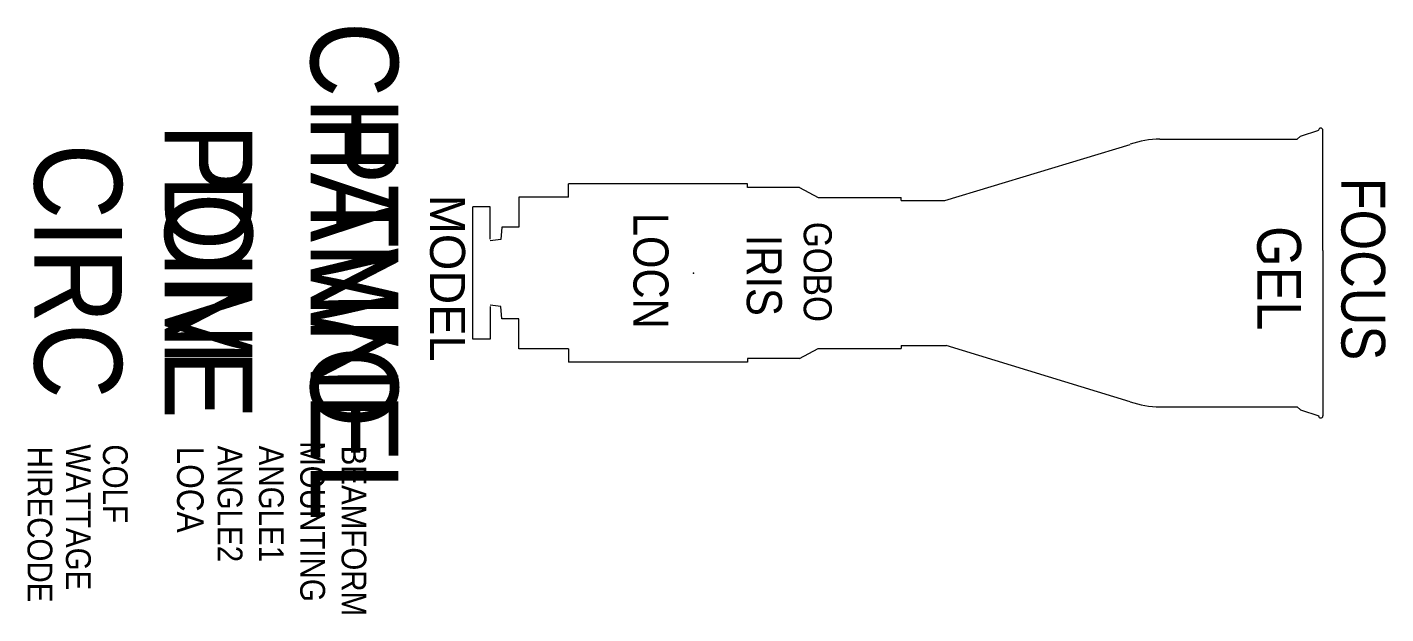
# Model space of a CAD drawing. Extents: x 3727 to 5279, y 1038 to 1708.
import ezdxf
from ezdxf.enums import TextEntityAlignment as Align

# ---------------------------------------------------------------- set-up
doc = ezdxf.new("R2010")
doc.units = 0
doc.header["$MEASUREMENT"] = 0
doc.layers.get('0').update_dxf_attribs({"linetype": 'CONTINUOUS'})
for name, color, linetype in [('CHANNEL', 3, 'CONTINUOUS'), ('CIRC', 6, 'CONTINUOUS'), ('DIMMER', 4, 'CONTINUOUS'), ('FOCUS', 30, 'CONTINUOUS'), ('GEL', 1, 'CONTINUOUS'), ('LANTERNS', 4, 'CONTINUOUS'), ('LOCATION', 7, 'CONTINUOUS'), ('MODEL', 6, 'CONTINUOUS'), ('PATCH', 5, 'CONTINUOUS'), ('PATCH2', 5, 'CONTINUOUS')]:
    doc.layers.add(name, color=color, linetype=linetype)

msp = doc.modelspace()

# ---------------------------------------------------------------- linework, layer by layer
for p, q in [((5177.3, 1579.9), (5181.3, 1583.4)), ((5181.3, 1583.4), (5202, 1590.2)), ((5206.7, 1452.8), (5206.7, 1590.2)), ((4774.8, 1509.9), (4986.7, 1574)), ((5020.6, 1579.9), (5177.3, 1579.9)), ((4549.4, 1528.9), (4345.1, 1528.9)), ((4345.1, 1513.7), (4345.1, 1528.9)), ((4549.4, 1524.8), (4549.4, 1528.9)), ((4608.8, 1524.8), (4549.4, 1524.8)), ((4608.8, 1524.8), (4630.2, 1513.5)), ((4345.1, 1513.7), (4288.1, 1513.7)), ((4288.1, 1513.7), (4288.1, 1479.6)), ((4630.2, 1513.5), (4725.2, 1513.5)), ((4725.2, 1509.9), (4725.2, 1513.5)), ((4725.2, 1509.9), (4774.8, 1509.9)), ((4235.8, 1351.7), (4235.8, 1502.8)), ((4255.4, 1502.8), (4235.8, 1502.8)), ((4255.4, 1465.7), (4255.4, 1502.8)), ((4268.8, 1479.6), (4267.7, 1465.4)), ((4288.1, 1479.6), (4268.8, 1479.6)), ((4267.7, 1465.4), (4255.4, 1463.9)), ((5206.7, 1452.8), (5206.7, 1401.7)), ((5206.7, 1401.7), (5206.7, 1264.2)), ((4267.7, 1389), (4255.4, 1390.6)), ((4255.4, 1388.8), (4255.4, 1351.7)), ((4268.8, 1374.9), (4267.7, 1389)), ((4288.1, 1374.9), (4268.8, 1374.9)), ((4288.1, 1340.8), (4288.1, 1374.9)), ((4255.4, 1351.7), (4235.8, 1351.7)), ((4345.1, 1340.8), (4288.1, 1340.8)), ((4345.1, 1340.8), (4345.1, 1325.5)), ((4608.8, 1329.7), (4630.2, 1341)), ((4630.2, 1341), (4725.2, 1341)), ((4725.2, 1344.5), (4776.4, 1344.5)), ((4725.2, 1344.5), (4725.2, 1341)), ((4986.7, 1280.4), (4776.4, 1344.5)), ((4549.4, 1325.5), (4345.1, 1325.5)), ((4549.4, 1329.7), (4549.4, 1325.5)), ((4608.8, 1329.7), (4549.4, 1329.7)), ((5020.6, 1274.6), (5177.3, 1274.6)), ((5177.3, 1274.6), (5181.3, 1271)), ((5181.3, 1271), (5202, 1264.2))]:
    msp.add_line(p, q)
for centre, radius, start, end in [((5204.3, 1590.2), 2.39, 0, 180), ((5020.6, 1478.1), 101.8, 90, 109.4856), ((5020.6, 1376.3), 101.8, 250.5144, 270), ((5204.3, 1264.2), 2.39, 180, 0)]:
    msp.add_arc(centre, radius, start, end)
msp.add_point((4487.7, 1427.2))

# ---------------------------------------------------------------- texts
at = {"layer": 'CHANNEL', "width": 0.89}
msp.add_attdef('CHANNEL', text='', height=100, rotation=270, dxfattribs=at).set_placement((4050.5, 1429.4, 0), align=Align.CENTER)
at = {"layer": 'CIRC', "width": 0.89}
msp.add_attdef('CIRC', text='', height=100, rotation=270, dxfattribs=at).set_placement((3734.9, 1429.4, 0), align=Align.CENTER)
at = {"layer": 'DIMMER', "width": 0.89}
msp.add_attdef('DIM', text='', height=100, rotation=270, dxfattribs=at).set_placement((3883.9, 1430.2, 0), align=Align.CENTER)
at = {"layer": 'FOCUS', "color": 30, "width": 0.89}
msp.add_attdef('FOCUS', text='', height=50, rotation=270, dxfattribs=at).set_placement((5227.9, 1431.8, 0), align=Align.CENTER)
at = {"layer": 'GEL', "width": 0.89}
for tag, height, p in [('GOBO', 32, (4613.7, 1428.5, 0)), ('GEL', 50, (5131.8, 1421.2, 0))]:
    msp.add_attdef(tag, text='', height=height, rotation=270, dxfattribs=at).set_placement(p, align=Align.CENTER)
at = {"layer": 'LANTERNS', "color": 30, "width": 0.89}
msp.add_attdef('IRIS', text='', height=40, rotation=270, dxfattribs=at).set_placement((4568.7, 1424.6, 0), align=Align.MIDDLE)
at = {"layer": 'LANTERNS', "color": 0, "width": 0.89, "flags": 1}
for tag, p, s, height in [('HIRECODE', (3727.1, 1229.1, 0), '', 28.3), ('WATTAGE', (3771, 1231.7, 0), '600', 28.3), ('COLF', (3813.2, 1231.7, 0), 'Y', 28.3), ('LOCA', (3897.9, 1229.1, 0), '', 30.3), ('ANGLE2', (3944.3, 1230.2, 0), '7', 28.3), ('ANGLE1', (3991.4, 1230.2, 0), '7', 28.3), ('MOUNTING', (4038.6, 1235.4, 0), 'STANDARD HOOK CLAMP', 28.305), ('BEAMFORM', (4085.8, 1230.2, 0), 'C', 28.3)]:
    msp.add_attdef(tag, p, s, height=height, rotation=270, dxfattribs=at)
at = {"layer": 'LOCATION', "width": 0.89}
msp.add_attdef('LOCN', text='', height=40, rotation=270, dxfattribs=at).set_placement((4419.2, 1429.8), align=Align.CENTER)
at = {"layer": 'MODEL'}
msp.add_attdef('MODEL', text='S6-5', height=40, rotation=270, dxfattribs=at).set_placement((4186.9, 1421.3, 0), align=Align.CENTER)
at = {"layer": 'PATCH', "width": 0.89}
msp.add_attdef('PONE', text='', height=100, rotation=270, dxfattribs=at).set_placement((3883.9, 1429.4, 0), align=Align.CENTER)
at = {"layer": 'PATCH2', "width": 0.89}
msp.add_attdef('PTWO', text='', height=100, rotation=270, dxfattribs=at).set_placement((4050.5, 1429.4, 0), align=Align.CENTER)

doc.saveas('drawing.dxf')
